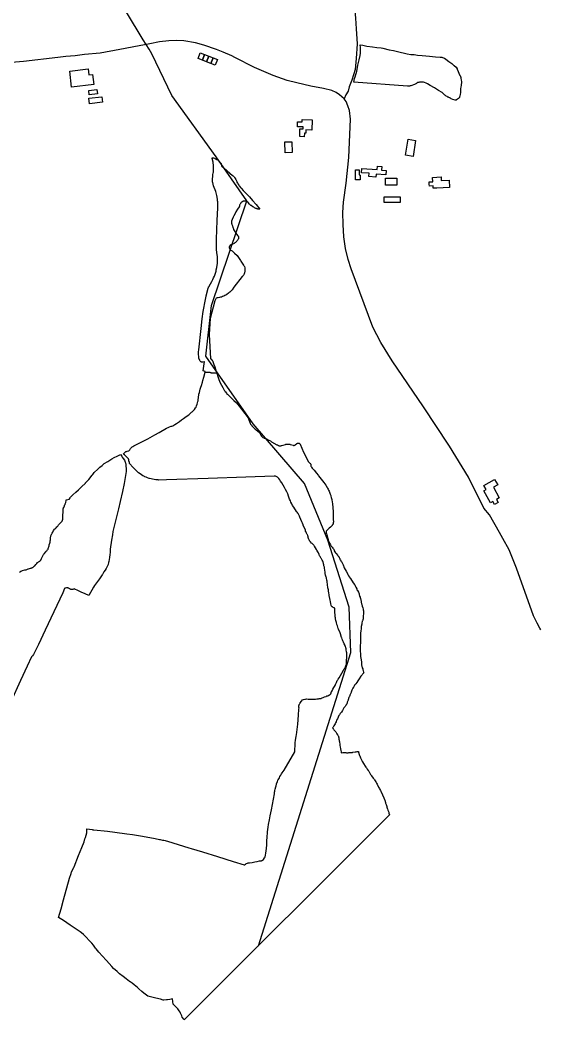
# Model space of a CAD drawing. Header units: metres. Extents: x 553506 to 563855, y 142925 to 150243.
# Drawn here: x 561669 to 562277, y 144430 to 145597 of the extents above; entities that cross this region are included whole.
import ezdxf

# ---------------------------------------------------------------- set-up
doc = ezdxf.new("R2010")
doc.units = ezdxf.units.M
for name, color, linetype in [('C-ANCIENT_WOODLAND', 94, 'Continuous'), ('C-BUILDINGS', 8, 'Continuous'), ('C-ROADS', 33, 'Continuous'), ('C-WATERWAYS', 5, 'Continuous')]:
    doc.layers.add(name, color=color, linetype=linetype)

msp = doc.modelspace()

# ---------------------------------------------------------------- linework, layer by layer
at = {"layer": 'C-ANCIENT_WOODLAND'}
for points in [[(562152.8099, 145517.5999), (562147.8099, 145520.4999), (562144.71, 145522.3999), (562142.8099, 145523.1999), (562141.0099, 145523.8999), (562139.8099, 145524.2999), (562135.71, 145524.2999), (562135.31, 145524.1999), (562134.4099, 145524.0999), (562133.4099, 145523.8999), (562132.11, 145523.1999), (562131.6099, 145522.7999), (562130.8099, 145522.2999), (562130.11, 145521.9999), (562129.4099, 145521.5999), (562125.0099, 145520.0999), (562124.2099, 145519.8999), (562123.71, 145519.7999), (562123.31, 145519.6999), (562122.71, 145519.5999), (562122.31, 145519.5999), (562121.8099, 145519.6999), (562121.4099, 145519.6999), (562121.31, 145519.7999), (562058.51, 145524.2799), (562059.4099, 145528.4999), (562060.11, 145530.5999), (562062.11, 145537.1999), (562062.6099, 145539.0999), (562063.4099, 145544.1999), (562064.8099, 145550.4999), (562065.8099, 145555.3999), (562066.2099, 145558.2999), (562066.4099, 145564.6999), (562066.11, 145567.6999), (562069.2099, 145567.3999), (562073.6099, 145566.4999), (562080.4099, 145565.3999), (562085.4099, 145564.7999), (562090.4099, 145564.3999), (562092.4099, 145563.8999), (562099.71, 145562.1999), (562104.8099, 145561.1999), (562112.6099, 145559.1999), (562117.71, 145558.1999), (562120.8099, 145557.4999), (562125.2099, 145556.7999), (562129.0099, 145556.4999), (562132.8099, 145555.8999), (562138.2099, 145555.2999), (562146.8099, 145554.5999), (562153.8099, 145553.8999), (562159.31, 145553.4999), (562161.11, 145553.3999), (562162.0099, 145553.1999), (562164.4099, 145552.3999), (562166.11, 145551.1999), (562169.4099, 145548.3999), (562172.8099, 145546.0999), (562175.4099, 145543.8999), (562175.6099, 145543.7999), (562177.8099, 145541.6999), (562179.0099, 145539.8999), (562179.2099, 145539.3999), (562182.4099, 145532.1999), (562183.0099, 145531.3999), (562183.11, 145530.8999), (562183.2099, 145530.6999), (562183.4099, 145530.1999), (562183.4099, 145529.2999), (562183.6099, 145528.7999), (562183.6099, 145528.5999), (562183.8099, 145526.8999), (562184.0099, 145524.8999), (562184.0099, 145523.4999), (562183.8099, 145521.4999), (562183.71, 145520.7999), (562183.31, 145518.5999), (562183.11, 145516.9999), (562183.2099, 145512.3999), (562182.8099, 145509.9999), (562182.4099, 145508.3999), (562182.31, 145507.7999), (562182.0099, 145507.1999), (562181.8099, 145506.5999), (562181.4099, 145506.0999), (562181.31, 145505.8999), (562181.11, 145505.5999), (562180.8099, 145505.3999), (562180.6099, 145505.1999), (562180.4099, 145505.0999), (562179.6099, 145504.2999), (562178.2099, 145503.5999), (562177.8099, 145503.4999), (562177.4099, 145503.2999), (562177.0099, 145503.2999), (562176.8099, 145503.1999), (562174.0099, 145504.1999), (562172.0099, 145504.9999), (562171.2099, 145505.4999), (562170.4099, 145506.0999), (562170.11, 145506.1999), (562169.4099, 145506.3999), (562169.11, 145506.6999), (562168.2099, 145506.9999), (562167.4099, 145507.4999), (562166.4099, 145507.8999), (562166.2099, 145508.0999), (562165.4099, 145508.5999), (562164.71, 145509.1999), (562164.4099, 145509.3999), (562161.51, 145512.2999), (562157.4099, 145514.5999), (562152.8099, 145517.5999)], [(561888.84, 145284.5499), (561889.1399, 145285.35), (561889.44, 145285.6499), (561889.7399, 145286.0499), (561889.9399, 145286.3499), (561892.9399, 145291.7499), (561894.1399, 145294.1499), (561894.9399, 145295.8499), (561895.84, 145297.9499), (561896.3399, 145299.0499), (561897.1399, 145301.4499), (561897.84, 145303.9499), (561898.1399, 145305.4499), (561898.7399, 145308.0499), (561899.1399, 145310.6499), (561899.44, 145312.5499), (561899.64, 145316.7499), (561899.64, 145318.7498), (561899.5399, 145320.8499), (561899.1399, 145322.95), (561898.5399, 145328.6499), (561898.44, 145333.4499), (561898.44, 145341.0499), (561898.84, 145351.8499), (561899.1399, 145362.9499), (561899.7399, 145377.8499), (561899.84, 145378.5499), (561899.9399, 145380.1499), (561899.9399, 145381.7499), (561899.7399, 145385.3499), (561899.64, 145385.6499), (561899.44, 145387.8499), (561898.84, 145392.2499), (561898.44, 145393.6499), (561897.64, 145396.7499), (561896.9399, 145398.8499), (561895.7399, 145401.2499), (561895.04, 145403.4499), (561894.34, 145405.3499), (561893.9399, 145407.1499), (561893.84, 145407.6499), (561893.7399, 145410.0499), (561893.84, 145412.5499), (561893.9399, 145413.6499), (561894.1399, 145416.0499), (561894.64, 145418.5499), (561894.84, 145419.1499), (561894.9399, 145419.8499), (561895.04, 145421.6499), (561895.04, 145423.5499), (561894.9399, 145425.7499), (561894.9399, 145426.6499), (561894.34, 145431.0499), (561893.44, 145435.2499), (561893.44, 145435.6499), (561893.5399, 145435.9499), (561893.5399, 145436.2499), (561893.84, 145436.0499), (561893.9347, 145436.0025), (561895.04, 145436.1499), (561896.1399, 145435.7499), (561896.7399, 145435.4499), (561898.9399, 145434.2499), (561899.5399, 145433.8499), (561900.1399, 145433.2499), (561900.9399, 145432.6499), (561901.7399, 145431.8499), (561902.4399, 145431.1499), (561903.1399, 145430.3499), (561903.5399, 145429.7499), (561903.74, 145429.3499), (561903.9399, 145428.8499), (561904.04, 145428.4499), (561904.1399, 145428.1499), (561904.1399, 145427.65), (561904.3399, 145427.2499), (561904.3399, 145426.8499), (561917.1399, 145415.2499), (561917.9399, 145414.8499), (561918.3399, 145414.5499), (561918.64, 145414.1499), (561918.84, 145414.0499), (561919.3399, 145413.2499), (561919.84, 145412.5499), (561920.7399, 145410.7499), (561921.9399, 145408.2499), (561922.1399, 145407.5499), (561922.9399, 145406.3499), (561923.1399, 145405.8499), (561924.3399, 145404.2499), (561924.9399, 145403.5499), (561926.84, 145401.1499), (561927.5399, 145400.2499), (561929.64, 145397.9499), (561934.44, 145393.0499), (561937.04, 145390.3499), (561940.5399, 145386.2499), (561944.5399, 145381.6499), (561948.9399, 145376.0499), (561947.1399, 145376.0499), (561946.64, 145376.2499), (561946.04, 145376.3499), (561945.5399, 145376.5499), (561944.9399, 145376.7499), (561944.44, 145376.9499), (561944.1399, 145377.0499), (561942.5399, 145377.8499), (561941.7399, 145378.3499), (561941.04, 145378.8499), (561940.7399, 145378.9499), (561938.7399, 145380.2499), (561938.3399, 145380.5499), (561937.1399, 145381.5499), (561936.84, 145382.0499), (561935.3399, 145384.0499), (561935.1399, 145384.3499), (561934.5399, 145384.7499), (561934.1399, 145384.9499), (561933.84, 145385.1499), (561933.1399, 145385.3499), (561932.84, 145385.4499), (561932.5399, 145385.4499), (561932.3399, 145385.5499), (561930.5399, 145385.5499), (561929.5399, 145385.3499), (561929.1399, 145385.2499), (561928.84, 145385.0499), (561928.44, 145384.8499), (561927.84, 145384.4499), (561927.44, 145384.1499), (561927.1399, 145383.8499), (561926.7399, 145383.2499), (561926.44, 145382.9499), (561926.3399, 145382.6499), (561926.04, 145382.0499), (561925.7399, 145381.6499), (561925.3399, 145380.6499), (561925.3399, 145380.0499), (561925.1399, 145379.8499), (561925.1399, 145379.6499), (561925.04, 145379.2499), (561924.7399, 145378.9499), (561924.64, 145378.7499), (561922.9399, 145376.2499), (561921.04, 145373.1499), (561920.3399, 145371.7499), (561918.64, 145368.5499), (561917.7399, 145366.6499), (561916.5399, 145364.0499), (561915.7399, 145362.2499), (561915.7399, 145360.3499), (561915.84, 145359.8499), (561916.04, 145359.3499), (561916.1399, 145358.8499), (561916.3399, 145358.3499), (561916.84, 145356.5499), (561917.44, 145354.7499), (561917.64, 145354.2499), (561918.3399, 145352.5499), (561918.9399, 145351.2499), (561919.64, 145349.9499), (561920.5399, 145348.5499), (561920.7399, 145348.2499), (561921.5399, 145346.9498), (561923.3399, 145344.8499), (561923.64, 145344.5499), (561923.7399, 145344.35), (561923.9399, 145344.1499), (561924.04, 145343.9499), (561924.04, 145343.7499), (561924.1399, 145342.6499), (561924.04, 145342.4499), (561924.04, 145342.2499), (561923.9399, 145342.0499), (561923.8399, 145341.6499), (561923.7399, 145341.3499), (561923.5399, 145340.9499), (561923.1399, 145340.3499), (561922.9399, 145339.9499), (561922.44, 145339.4499), (561922.04, 145338.8499), (561921.5399, 145338.2499), (561920.9399, 145337.7499), (561920.44, 145337.2499), (561919.9399, 145336.8499), (561919.44, 145336.5499), (561918.84, 145336.2499), (561918.1399, 145335.8499), (561918.04, 145335.7499), (561917.1399, 145335.3499), (561916.7399, 145335.2499), (561914.9399, 145334.3499), (561914.64, 145334.1499), (561914.4399, 145334.0499), (561914.1399, 145333.8499), (561914.04, 145333.6499), (561913.84, 145333.4499), (561913.7399, 145333.2499), (561913.5399, 145332.9499), (561913.44, 145332.7499), (561913.14, 145332.4499), (561913.14, 145330.8499), (561913.3399, 145330.6499), (561913.5399, 145330.2499), (561913.7399, 145329.7499), (561913.9399, 145329.3499), (561914.04, 145329.2499), (561914.1399, 145329.0499), (561914.3399, 145328.8499), (561914.5399, 145328.7499), (561914.7399, 145328.5499), (561914.9399, 145328.45), (561916.7399, 145327.3499), (561919.44, 145324.8499), (561922.3399, 145321.9499), (561923.1399, 145320.9499), (561924.04, 145319.8499), (561924.7399, 145318.7498), (561926.44, 145316.2499), (561926.84, 145315.4499), (561930.04, 145310.8499), (561930.44, 145310.2499), (561930.7399, 145309.65), (561930.9399, 145309.0499), (561931.3399, 145307.6499), (561931.44, 145306.9499), (561931.5399, 145306.3499), (561931.5399, 145304.2499), (561931.3399, 145302.8499), (561931.1399, 145302.1499), (561931.04, 145301.6499), (561930.7399, 145301.0499), (561930.1399, 145299.6499), (561929.84, 145299.0499), (561929.44, 145298.5499), (561929.04, 145298.1499), (561928.64, 145297.65), (561928.3399, 145297.4499), (561918.5399, 145285.0499), (561916.68, 145282.1199), (561914.88, 145280.1199), (561913.88, 145279.3199), (561912.8799, 145278.4199), (561911.88, 145277.6199), (561910.7799, 145276.8199), (561910.5799, 145276.7199), (561909.28, 145275.9199), (561908.08, 145275.2199), (561906.7799, 145274.6199), (561905.48, 145274.1199), (561904.28, 145273.6199), (561902.88, 145273.3199), (561901.68, 145273.0199), (561900.3799, 145272.7199), (561899.28, 145272.6199), (561897.9364, 145272.4408), (561896.5819, 145269.3253), (561891.0659, 145248.6917), (561889.6359, 145229.8968), (561891.5399, 145201.6499), (561892.04, 145201.05), (561893.44, 145199.6499), (561893.64, 145199.3499), (561893.84, 145198.9499), (561893.9399, 145198.6499), (561894.04, 145198.2499), (561894.1399, 145197.9499), (561894.34, 145197.5499), (561894.44, 145197.2499), (561894.5399, 145197.1499), (561895.44, 145194.8499), (561896.3399, 145192.1499), (561897.1399, 145189.3499), (561897.5399, 145188.3499), (561898.44, 145185.0499), (561898.573, 145184.6432), (561892.144, 145185.2857), (561890.8867, 145185.4114), (561884.9479, 145186.005), (561885.1399, 145186.8499), (561882.84, 145187.3499), (561884.5399, 145198.2499), (561883.9399, 145197.9499), (561882.43, 145197.5799), (561880.9399, 145197.5599), (561880.5399, 145197.8599), (561880.1399, 145198.0599), (561879.7399, 145198.3599), (561879.44, 145198.6599), (561878.7399, 145199.4599), (561877.7399, 145202.2599), (561877.7399, 145202.9599), (561877.64, 145204.6599), (561877.44, 145206.2599), (561877.44, 145208.6599), (561877.5399, 145210.0599), (561877.7399, 145211.4599), (561877.7399, 145211.9599), (561880.3399, 145236.8599), (561881.5399, 145248.1599), (561882.9399, 145256.8599), (561883.3399, 145258.86), (561885.04, 145268.6599), (561886.24, 145274.4599), (561886.44, 145275.06), (561888.7399, 145284.05), (561888.84, 145284.5499)], [(561860.0999, 144430.8999), (561858.2999, 144433.3999), (561857.8, 144434.9999), (561857.0999, 144436.5999), (561856.4, 144438.0999), (561855.8999, 144439.1999), (561855, 144440.5999), (561854.0999, 144442.0999), (561853.4, 144443.0999), (561847.8, 144448.6999), (561847, 144454.5999), (561844.0999, 144454.0999), (561841.2999, 144453.5999), (561839.8999, 144453.4999), (561837, 144453.1999), (561836.0999, 144453.0999), (561832.9999, 144454.1999), (561827.6999, 144455.4999), (561818.2, 144457.8999), (561815.0999, 144460.0999), (561813.4, 144461.3999), (561811.0999, 144463.2999), (561807.6999, 144466.3999), (561806.2, 144467.7999), (561802.1999, 144471.0999), (561799.8, 144472.9999), (561797.6, 144474.4), (561797, 144474.8999), (561794.8999, 144476.4999), (561792.8999, 144478.1999), (561789.2999, 144480.7999), (561785.2, 144484.0999), (561782.2999, 144486.5999), (561778.2999, 144490.1999), (561776.2, 144492.2999), (561773, 144495.8), (561769.8999, 144499.2999), (561769.4999, 144499.6999), (561765.2, 144504.4999), (561761, 144509.1999), (561757.8999, 144513.1999), (561757.2999, 144513.8999), (561754.6999, 144517.5), (561752.8999, 144519.6999), (561751.0999, 144521.7999), (561745.0999, 144527.7999), (561743.0999, 144529.6999), (561741, 144531.5999), (561739.2, 144532.8999), (561737, 144534.4999), (561735.6999, 144535.3999), (561727.6, 144540.6999), (561719.9999, 144546), (561714.1467, 144549.4596), (561716.9799, 144559.8999), (561719.7799, 144570.1999), (561726.7799, 144595.5999), (561728.68, 144600.9999), (561729.3799, 144602.7999), (561730.5799, 144605.4999), (561731.98, 144608.2999), (561732.28, 144608.7999), (561737.55, 144621.8199), (561741.32, 144631.4599), (561743.7799, 144637.7999), (561744.9399, 144641.2599), (561745.6399, 144643.16), (561746.898, 144648.4425), (561747.0868, 144652.9754), (561753.2866, 144652.1501), (561754.19, 144652.0299), (561755.1999, 144651.8999), (561771.2, 144650.1999), (561779.8, 144649.0999), (561793.8, 144647.3999), (561800.2999, 144646.4999), (561809.6999, 144644.9999), (561820.4999, 144642.8999), (561826.6999, 144641.7999), (561831.8999, 144640.7999), (561832.6999, 144640.5999), (561835.2999, 144639.9999), (561836.8, 144639.6999), (561838.4, 144639.4), (561839.6, 144639.1), (561841.2, 144638.5999), (561865.8999, 144631.0999), (561868.8, 144630.1999), (561882.0999, 144626.1999), (561899.4, 144620.7999), (561917.8, 144615.0999), (561930.6999, 144610.9999), (561930.8, 144610.9), (561931.2999, 144610.9), (561931.4, 144610.9999), (561931.6, 144610.9999), (561932, 144611.3999), (561932.1999, 144611.6999), (561932.4999, 144611.8999), (561932.6999, 144612.2), (561933.2999, 144612.5999), (561934.4999, 144612.9999), (561935.2, 144613.2999), (561936.8, 144613.5999), (561940.0999, 144613.9999), (561943, 144614.4999), (561945.8999, 144615.0999), (561948.6999, 144615.5999), (561949.2, 144615.6999), (561949.6, 144615.6999), (561950.0999, 144615.7999), (561950.4999, 144615.7999), (561950.9999, 144615.8999), (561951.4, 144616.0999), (561951.6999, 144616.1999), (561952, 144616.3999), (561952.4, 144616.5999), (561952.6999, 144616.8999), (561953.0999, 144617.0999), (561953.2999, 144617.2999), (561954.4999, 144619.0999), (561954.8, 144619.7999), (561955.0999, 144620.3999), (561955.6, 144622.4999), (561956, 144624.5999), (561956.6, 144630.0999), (561957.0999, 144634.5999), (561957.2, 144636.3999), (561957.2, 144637.2999), (561957.0999, 144639.1), (561957.4, 144643.3999), (561957.8999, 144648.7999), (561958, 144649.6999), (561958.6999, 144655.1999), (561959.2, 144658.1999), (561960.2999, 144663.6999), (561961.1659, 144668.4416), (561962.4, 144675.1999), (561966, 144693.9999), (561966.2, 144696.0999), (561966.2999, 144696.5999), (561966.4999, 144697.9999), (561966.6999, 144699.2999), (561967.4999, 144702.0999), (561967.8, 144703.1999), (561968.4, 144705.2999), (561968.5, 144705.6999), (561969.4999, 144708.4999), (561970.0999, 144709.7999), (561970.2829, 144710.1428), (561971.6999, 144712.7999), (561972.2999, 144713.9998), (561973.2999, 144715.6999), (561974.2, 144717.3999), (561974.8999, 144718.3999), (561976.0999, 144719.9999), (561977.2999, 144721.4999), (561989.6999, 144742.9999), (561990.0999, 144752.8999), (561990.2, 144753.8999), (561990.4, 144756.1999), (561991.4, 144761.2999), (561991.6, 144762.9), (561992.6, 144768.9999), (561993.2999, 144775.3999), (561994, 144785.7999), (561994.5723, 144792.749), (561994.6999, 144794.2999), (561994.6, 144794.5999), (561994.4999, 144795.0999), (561994.4999, 144796.3), (561994.6, 144796.8999), (561994.6999, 144797.3999), (561994.8999, 144797.9999), (561995.0999, 144798.6999), (561995.4, 144799.2999), (561995.8, 144799.8999), (561996, 144800.2999), (561997.4, 144802.0999), (561998.8, 144803.4999), (562000, 144804.1999), (562001.2999, 144804.2999), (562001.9, 144804.3999), (562002.03, 144804.4185), (562003.2999, 144804.5999), (562005.2, 144804.4999), (562007.8999, 144804.3999), (562008.8, 144804.3999), (562010.4999, 144804.2999), (562010.8, 144804.2999), (562012.6, 144804.3999), (562014, 144804.4999), (562015.2999, 144804.5999), (562015.6, 144804.6999), (562016.4999, 144804.6999), (562016.6999, 144804.5999), (562017.0999, 144804.5999), (562017.4999, 144804.6999), (562018.1, 144804.9999), (562018.8999, 144805.1999), (562019.2, 144805.1999), (562019.6, 144805.2999), (562020.4, 144805.2999), (562020.8, 144805.4999), (562021.6, 144805.7999), (562022.8, 144806.2999), (562024.4999, 144807), (562025.8, 144807.5999), (562026.2, 144807.6999), (562026.6999, 144808), (562027.0999, 144808.0999), (562028.2999, 144808.2999), (562029.4, 144808.9999), (562030.2999, 144809.2998), (562030.4999, 144809.4999), (562030.8, 144809.6999), (562031.4999, 144810.3999), (562031.6999, 144810.6999), (562031.8, 144811.0999), (562032, 144811.3999), (562032.0999, 144811.7999), (562032.2, 144812.0999), (562032.2999, 144812.5), (562032.4999, 144812.8999), (562033.2, 144814.0999), (562033.6, 144814.9999), (562034, 144815.9999), (562035.2, 144817.9999), (562035.8999, 144819.1999), (562037.0999, 144821.2999), (562037.2, 144821.4999), (562038.2999, 144823.7999), (562038.4, 144823.9999), (562038.8999, 144824.8999), (562039.2999, 144825.9999), (562039.8, 144826.8999), (562040.4, 144827.7999), (562041.6, 144829.4), (562043, 144832.0999), (562044.4999, 144834.9), (562046.4, 144838.3999), (562046.8999, 144838.9999), (562047.4, 144839.7999), (562047.8999, 144840.3999), (562048.6999, 144841.9999), (562049.4999, 144844.3999), (562049.8999, 144845.3999), (562050.1999, 144846.9), (562050.1999, 144849.0788), (562050.1999, 144850.1999), (562050.283, 144852.1094), (562050.2999, 144852.4999), (562050.2999, 144853.0999), (562050.4, 144854.9999), (562050.2999, 144857.6), (562050.2999, 144858.3999), (562050.1999, 144859.5999), (562049.8, 144861.9999), (562049.4999, 144863.5999), (562049.4, 144863.7999), (562049.2999, 144864.3999), (562049.2, 144864.5999), (562049, 144865.2999), (562048.4, 144866.5999), (562048.2999, 144867), (562047.4999, 144868.7999), (562046.4999, 144871.0999), (562045.91, 144872.5159), (562045.4999, 144873.4999), (562045.0999, 144874.3999), (562044.4999, 144875.7999), (562044.2999, 144876.3999), (562043.4999, 144879.1999), (562043.4199, 144879.4199), (562042.6, 144881.6999), (562040.8, 144886.0999), (562040.4999, 144886.8999), (562040, 144888.2999), (562039.5, 144889.9999), (562038.8999, 144891.6999), (562038.2999, 144893.7999), (562038.1999, 144893.9999), (562037.8, 144895.0999), (562037.4999, 144896.1999), (562037.4, 144896.6999), (562037.2, 144897.2999), (562037.0999, 144897.8), (562037.0999, 144899.1999), (562036.9, 144900.2999), (562036.6999, 144902.3), (562036.6605, 144903.3655), (562036.6, 144904.9999), (562036.4999, 144907.7999), (562036.4, 144910.4999), (562036.0999, 144910.5999), (562035.6999, 144910.7999), (562035.2, 144910.9999), (562035.0999, 144911.0999), (562034.4999, 144911.4999), (562033.6652, 144911.9769), (562033.0999, 144912.2999), (562032.8, 144912.5999), (562032.7, 144912.8999), (562032.6, 144913.0999), (562032.2999, 144913.7999), (562032.2, 144913.9999), (562031.6, 144915.6), (562031.2, 144918.3999), (562030.9071, 144919.9064), (562030.4999, 144921.9999), (562029.8999, 144925.2999), (562029.6999, 144926.4999), (562029.4, 144928.1999), (562029.0999, 144930.7999), (562029.0999, 144931.2999), (562029, 144931.9999), (562028.4, 144934.4), (562028.2999, 144934.9999), (562028, 144937.3999), (562027.8, 144938.7999), (562027.4, 144940.6999), (562027.2999, 144941.8999), (562027.0999, 144943.3999), (562026.6999, 144945.3999), (562026.6, 144945.7999), (562026.2999, 144946.8999), (562025.8999, 144947.8999), (562025.6999, 144948.8999), (562025.6, 144949.5999), (562025.2999, 144950.3999), (562025.0999, 144951.2999), (562025, 144952.7999), (562024.8999, 144954.3999), (562024.8, 144955.1999), (562024.4999, 144956.8), (562024.2, 144958.2999), (562023.8, 144959.2999), (562023.6999, 144959.7999), (562023.4999, 144961.0999), (562023.4, 144961.3999), (562023.2999, 144962.0999), (562023.2, 144962.8999), (562023, 144963.6999), (562022.6999, 144964.6999), (562022.2999, 144965.5999), (562021.8, 144966.4999), (562021.6999, 144966.5999), (562020.8, 144968.0999), (562020.6, 144968.5999), (562019.6999, 144970.1999), (562019.2999, 144970.8999), (562018.6999, 144971.7999), (562018.1, 144973.1999), (562017.2999, 144974.9999), (562016.6, 144976.3999), (562015.4999, 144978.3999), (562015.162, 144978.9168), (562013.8, 144980.9999), (562012.6, 144982.9999), (562012.4, 144983.2999), (562011.8999, 144983.8999), (562011.8, 144984.0999), (562011.4, 144984.5999), (562010.8999, 144985.0999), (562009.92, 144985.8999), (562009.32, 144986.3999), (562007.92, 144987.7999), (562007.6199, 144988.1999), (562007.0199, 144989.0999), (562006.8199, 144989.5999), (562006.4199, 144990.1998), (562006.12, 144990.7999), (562005.4199, 144993.1999), (562005.4199, 144993.4), (562005.3378, 144993.6873), (562005.0199, 144994.7999), (562004.8199, 144995.2999), (562004.52, 144996), (562004.12, 144996.6999), (562003.8199, 144997.2999), (562003.72, 144997.3999), (562003.32, 144997.9999), (562002.446, 144999.8596), (562002.3799, 144999.9999), (562002.01, 145000.7799), (562002.01, 145001.98), (562000.41, 145005.5799), (562000.3568, 145005.704), (562000.11, 145006.2799), (562000, 145006.4299), (561999.64, 145007.1499), (561999.3399, 145007.9499), (561998.64, 145009.65), (561998.04, 145011.25), (561996.9399, 145013.9499), (561995.64, 145016.9499), (561995.1399, 145018.05), (561993.5399, 145020.9499), (561993.3399, 145021.3499), (561992.44, 145022.7499), (561991.84, 145023.5499), (561988.5399, 145028.45), (561987.1399, 145030.55), (561986.3399, 145032.25), (561985.1399, 145034.3499), (561984.5399, 145035.85), (561983.64, 145037.9499), (561982.3399, 145041.25), (561981.44, 145043.9499), (561980.3399, 145046.25), (561979.04, 145048.85), (561977.64, 145051.35), (561974.64, 145056.7499), (561973.1399, 145058.9499), (561972.14, 145060.3499), (561970.9399, 145061.9499), (561969.84, 145063.1499), (561969.3399, 145063.45), (561968.84, 145063.85), (561968.1399, 145064.1499), (561968.1197, 145064.1635), (561967.84, 145064.3499), (561967.3399, 145064.55), (561967.1399, 145064.55), (561966.84, 145064.65), (561965.7399, 145064.65), (561932.64, 145063.25), (561888.7399, 145061.85), (561839.84, 145060.3499), (561830.5399, 145059.9499), (561830.14, 145060.25), (561828.83, 145060.31), (561828.04, 145060.3499), (561827.5399, 145060.45), (561825.7399, 145060.65), (561823.84, 145060.9499), (561822.0399, 145061.3498), (561820.24, 145061.85), (561819.64, 145062.05), (561817.9399, 145062.65), (561816.1399, 145063.3499), (561814.9167, 145063.9616), (561814.5399, 145064.1499), (561812.84, 145064.95), (561812.5399, 145065.1499), (561810.84, 145066.1499), (561809.1399, 145067.25), (561807.5399, 145068.5499), (561806.04, 145069.7499), (561804.54, 145071.1499), (561803.84, 145071.85), (561802.5399, 145073.25), (561801.24, 145074.85), (561797.05, 145079.3099), (561796.85, 145080.41), (561796.25, 145082.61), (561796.15, 145083.01), (561796.05, 145083.3099), (561795.95, 145083.71), (561795.65, 145084.7099), (561795.25, 145085.31), (561794.55, 145086.01), (561791.05, 145089.3099), (561790.95, 145089.41), (561789.85, 145090.21), (561789.6, 145090.4599), (561792.7399, 145093.25), (561793.3399, 145093.45), (561794.04, 145093.65), (561795.5399, 145094.15), (561795.9399, 145094.3499), (561796.1399, 145094.3499), (561796.3399, 145094.45), (561796.44, 145094.5499), (561796.64, 145094.65), (561796.7399, 145094.75), (561796.9399, 145094.85), (561797.1399, 145095.25), (561797.24, 145095.35), (561798.1399, 145096.9499), (561798.3399, 145097.1499), (561798.5399, 145097.45), (561799.24, 145098.1499), (561800.1399, 145098.7499), (561800.9399, 145099.25), (561801.94, 145099.85), (561814.24, 145106.15), (561818.3399, 145108.35), (561826.5399, 145112.65), (561831.64, 145115.55), (561840.1399, 145120.7499), (561841.84, 145121.5499), (561843.3399, 145122.1499), (561845.64, 145122.85), (561846.44, 145123.05), (561847.3399, 145123.45), (561849.9399, 145124.8499), (561851.84, 145125.9499), (561855.1399, 145128.3499), (561857.64, 145130.1499), (561859.84, 145131.75), (561861.44, 145132.9499), (561863.1399, 145134.2499), (561865.9399, 145136.3499), (561869.1399, 145139.25), (561870.04, 145139.85), (561870.7399, 145140.45), (561871.5399, 145141.15), (561872.1399, 145141.85), (561872.84, 145142.5499), (561874.04, 145144.1499), (561874.3399, 145144.7499), (561874.64, 145145.25), (561875.1399, 145146.85), (561875.84, 145148.45), (561876.3399, 145150.1499), (561876.7399, 145151.85), (561876.84, 145152.3499), (561877.1399, 145154.05), (561877.44, 145155.85), (561877.9399, 145160.3499), (561878.3399, 145162.3499), (561879.1399, 145165.9499), (561880.1399, 145168.25), (561880.9399, 145170.5499), (561882.1399, 145174.4499), (561882.5399, 145176.05), (561883.64, 145180.25), (561884.9479, 145186.005), (561890.8868, 145185.4114), (561892.144, 145185.2857), (561898.573, 145184.6432), (561900.1399, 145179.85), (561900.9399, 145177.45), (561901.7399, 145175.45), (561902.7399, 145173.65), (561905.7399, 145168.1499), (561907.3399, 145164.9499), (561907.9399, 145164.05), (561908.64, 145163.15), (561908.7399, 145163.05), (561909.84, 145161.45), (561910.1399, 145161.05), (561911.04, 145160.25), (561915.1399, 145156.25), (561918.64, 145153.0499), (561921.64, 145150.1499), (561923.44, 145148.05), (561924.9399, 145146.2499), (561927.5399, 145142.7499), (561935.1399, 145132.65), (561936.1399, 145130.25), (561937.64, 145126.45), (561937.7399, 145126.15), (561938.1399, 145125.3499), (561938.84, 145124.5499), (561939.44, 145123.7499), (561939.64, 145123.45), (561940.5399, 145122.45), (561941.44, 145121.3499), (561942.44, 145120.45), (561943.5399, 145119.45), (561944.64, 145118.5499), (561946.7399, 145116.9499), (561947.1399, 145116.5499), (561948.14, 145115.7499), (561948.64, 145115.15), (561948.9399, 145114.65), (561949.1399, 145114.25), (561949.7399, 145113.1499), (561950.04, 145112.5499), (561950.3399, 145112.05), (561950.64, 145111.65), (561951.04, 145111.25), (561951.44, 145110.7499), (561951.7399, 145110.45), (561952.1399, 145110.1499), (561952.5399, 145109.7499), (561953.5399, 145109.1499), (561953.84, 145109.05), (561956.7399, 145108.05), (561958.7399, 145107.0499), (561959.44, 145106.65), (561961.3399, 145105.65), (561962.5399, 145104.85), (561968.9399, 145101.25), (561969.3399, 145101.05), (561969.7399, 145100.7499), (561970.1399, 145100.5499), (561970.5399, 145100.45), (561970.8399, 145100.3499), (561971.3399, 145100.1499), (561971.7399, 145100.05), (561973.44, 145100.05), (561973.84, 145100.1499), (561974.1399, 145100.25), (561976.1399, 145100.7499), (561978.84, 145101.65), (561979.44, 145101.7499), (561980.84, 145101.9499), (561982.84, 145101.9499), (561983.44, 145101.85), (561983.9399, 145101.7499), (561984.44, 145101.5498), (561984.7399, 145101.45), (561987.64, 145100.7499), (561988.04, 145100.5499), (561988.34, 145100.5499), (561988.64, 145100.45), (561989.04, 145100.45), (561989.6399, 145100.65), (561989.84, 145100.65), (561990.1399, 145101.05), (561992.1399, 145102.5499), (561992.3399, 145102.65), (561992.6098, 145102.9199), (561992.64, 145102.9499), (561992.84, 145103.05), (561993.1399, 145103.1499), (561993.3399, 145103.1499), (561993.5399, 145103.25), (561993.9399, 145103.25), (561994.1399, 145103.1499), (561994.44, 145103.05), (561994.64, 145103.05), (561994.84, 145102.9499), (561995.1399, 145102.5499), (561995.44, 145102.45), (561995.64, 145102.25), (561995.7399, 145101.9499), (561995.9399, 145101.7499), (562000, 145092.5399), (562001.6459, 145089.088), (562005.24, 145081.5499), (562007.44, 145079.85), (562007.5399, 145079.65), (562007.7399, 145079.5499), (562007.7399, 145079.3499), (562008.04, 145079.05), (562008.1399, 145078.7499), (562008.24, 145078.5499), (562008.24, 145077.9499), (562008.5399, 145076.1499), (562008.7399, 145075.7499), (562009.1399, 145075.2499), (562009.9399, 145073.9499), (562012.24, 145071.45), (562015.1399, 145067.9499), (562016.925, 145065.6991), (562017.44, 145065.05), (562023.44, 145057.05), (562025.7399, 145054.05), (562027.3399, 145051.45), (562027.84, 145050.7499), (562028.54, 145049.5499), (562029.1399, 145048.45), (562029.7399, 145047.25), (562030.5399, 145044.9499), (562030.6349, 145044.7128), (562031.14, 145043.45), (562031.592, 145042.1583), (562031.84, 145041.45), (562032.1399, 145039.85), (562032.7399, 145037.5499), (562032.84, 145037.05), (562033.1399, 145034.7499), (562033.5399, 145032.45), (562034.5399, 145023.3499), (562034.5399, 145021.85), (562034.5399, 145020.25), (562034.5399, 145018.25), (562034.6372, 145014.7734), (562034.6699, 145014.4792), (562034.6455, 145014.4724), (562034.67, 145013.5999), (562034.77, 145011.6999), (562034.77, 145011.0999), (562034.67, 145010.4999), (562034.47, 145009.8999), (562034.47, 145009.3999), (562034.37, 145008.9998), (562034.27, 145008.6999), (562034.07, 145008.3), (562033.97, 145007.9999), (562033.87, 145007.7999), (562033.47, 145007.4999), (562033.37, 145007.1999), (562033.07, 145006.8999), (562032.87, 145006.5999), (562031.4, 145005.1999), (562029.8999, 145003.8999), (562028.4, 145002.3999), (562027.5399, 145001.61), (562027.2, 145001.2999), (562026.4, 145000.2999), (562026.2999, 144999.9999), (562026.2999, 144998.7999), (562026.4, 144998.1999), (562026.6, 144997.5999), (562027, 144996.2999), (562027.5, 144994.9999), (562027.6999, 144993.4999), (562027.8, 144993.2999), (562027.9547, 144992.6813), (562028.0999, 144992.1), (562028.4999, 144990.9999), (562028.7999, 144990.0999), (562029.2999, 144988.1999), (562029.4999, 144987.7999), (562029.8, 144987.3999), (562030, 144986.9999), (562030.2999, 144986.6), (562031.4999, 144984.3999), (562032.2999, 144983.0999), (562033.2999, 144981.7999), (562033.4, 144981.5999), (562034.2, 144980.4999), (562034.4, 144980.1999), (562034.6999, 144979.8999), (562035.2999, 144978.9999), (562035.4999, 144978.5999), (562035.6, 144978.2999), (562035.6999, 144977.8999), (562035.6999, 144977.4999), (562035.8, 144977.2999), (562037.2, 144975.1999), (562037.6999, 144974.6), (562038, 144974.3), (562039.8, 144971.9999), (562040.4999, 144971.0999), (562040.7355, 144970.8644), (562040.8, 144970.7999), (562041.0999, 144970.5999), (562041.2999, 144970.3999), (562041.4999, 144969.9999), (562041.6, 144969.6999), (562041.8999, 144969.0999), (562042.0727, 144968.5816), (562042.4, 144967.5999), (562042.8, 144966.9999), (562042.8999, 144966.8999), (562043.4, 144965.9999), (562043.8999, 144965.2), (562044.0999, 144964.9), (562045.2, 144962.7999), (562045.6, 144961.8999), (562046, 144961.3), (562046.6, 144959.8999), (562046.8, 144959.1999), (562046.8999, 144958.8999), (562047.4999, 144957.5999), (562048.6, 144955.6999), (562049.6999, 144953.5999), (562050, 144953.1999), (562051.6, 144949.8999), (562052.0999, 144949.0999), (562052.2999, 144948.7999), (562052.6, 144948.1999), (562052.8999, 144947.6999), (562054.6, 144945.2999), (562058, 144940.2999), (562059.4665, 144938.0086), (562059.5999, 144937.7999), (562060.0999, 144936.7999), (562060.9, 144935.0999), (562061.8999, 144933.2999), (562062, 144932.7999), (562062.0999, 144932.4999), (562062.2, 144932.0999), (562062.4, 144931.6999), (562062.6, 144931.5), (562062.6999, 144931.2999), (562063, 144930.9999), (562063.8999, 144929.0999), (562064.6999, 144927.1999), (562065, 144926.2999), (562065.0999, 144925.4999), (562065.2999, 144924.7), (562065.8, 144923.3999), (562065.8999, 144923.0999), (562066.2999, 144921.6999), (562066.8999, 144919.8999), (562067, 144919.2999), (562067.2, 144917.2999), (562067.2, 144917.0999), (562067.4, 144916.2999), (562067.7, 144915.4999), (562067.8999, 144914.8999), (562068.4, 144912.8999), (562069.0999, 144910.7999), (562069.4999, 144909.2999), (562069.6, 144908.8), (562069.8999, 144907.5999), (562069.8999, 144904.4999), (562069.8, 144904.2999), (562069.6, 144901.1999), (562069.6, 144900.9999), (562069.4, 144897.8999), (562069.0999, 144897.1999), (562068.8999, 144896.4998), (562068.6, 144895.6999), (562068.4999, 144895.2999), (562068.0999, 144892.9), (562067.8999, 144891.9999), (562067.2, 144889.2999), (562067.2, 144888.7999), (562067.0999, 144887.8999), (562067.0999, 144886.8999), (562067, 144885.8999), (562066.8, 144884.6999), (562066.8, 144884.3999), (562066.8, 144884.1999), (562066.4999, 144881.4999), (562066.4, 144879.6999), (562066.4, 144872.3999), (562066.2, 144870.0999), (562066.2, 144869.6999), (562066.0999, 144867.3999), (562066.0999, 144866.3999), (562066, 144862.1), (562066.0999, 144860.2), (562066.2, 144857.6), (562066.2999, 144856.8999), (562066.4999, 144854.1999), (562066.8, 144852.1999), (562067.4, 144848.0999), (562067.4999, 144846.0999), (562067.6, 144844.1999), (562067.8, 144843.3), (562068, 144842.4999), (562068.2, 144841.7999), (562068.4999, 144840.7999), (562068.8999, 144839.8999), (562069.2, 144838.8), (562069.4, 144837.6999), (562069.4999, 144837.3999), (562070, 144835.7999), (562070.2, 144835.0999), (562066.8999, 144831.1999), (562064.8999, 144828.2999), (562063.0999, 144825.6999), (562062.0999, 144823.9999), (562060.9, 144822.3999), (562059.4, 144820.5999), (562058.8999, 144819.6999), (562058.4, 144818.8999), (562058.2, 144818.4999), (562057.4, 144817.0999), (562056.8, 144815.6999), (562056.4, 144814.9999), (562055.4, 144812.3999), (562055.2999, 144812.0999), (562054.2, 144809.6999), (562054, 144809.0999), (562053.8476, 144808.7445), (562053.4, 144807.6999), (562053.0999, 144807.1999), (562052.6, 144806.0999), (562052.4999, 144805.7), (562052.2999, 144804.6999), (562052, 144803.7998), (562051.8999, 144803.2999), (562051.5, 144802.3999), (562051.2, 144801.5999), (562051, 144800.7999), (562050.8999, 144800.2), (562050.2999, 144798.7999), (562049.8999, 144797.9999), (562049.4999, 144797.3999), (562049.4, 144797.3), (562048.4999, 144795.8999), (562048.0999, 144795.3999), (562047.6999, 144794.9999), (562047.0999, 144794.2999), (562046.4999, 144793.3999), (562046.2, 144792.7999), (562045.2, 144791.1999), (562044.0999, 144789.3999), (562042.8, 144787.4999), (562041.6999, 144785.9999), (562041.2, 144785.1999), (562040.2, 144783.1999), (562039.4, 144781.4999), (562038.4999, 144779.8), (562037.8, 144778.2999), (562037.8, 144778.0999), (562037.2, 144776.7999), (562036.6999, 144775.5999), (562036, 144774.3999), (562035.4, 144773.2999), (562034.4, 144771.6999), (562033.8, 144770.8999), (562034.2999, 144770.2999), (562034.6, 144769.7999), (562035, 144769.1999), (562035.2999, 144768.7999), (562035.6999, 144768.3999), (562036.8, 144766.9999), (562037.4, 144766.0999), (562038.2999, 144764.5999), (562038.8, 144763.8999), (562039.5, 144762.9), (562039.8, 144762.4999), (562040.4999, 144761.6999), (562040.4999, 144761.4999), (562040.6, 144761.2999), (562040.6, 144761.0999), (562040.8, 144760.5999), (562041, 144759.3999), (562041.0999, 144759.0999), (562041.0999, 144757.7999), (562041.2999, 144756.6999), (562041.4999, 144755.6999), (562041.8, 144754.5), (562041.8999, 144754.1998), (562042.1, 144751.9999), (562042.4, 144750.2998), (562042.6, 144748.5999), (562043, 144746.2999), (562043.4, 144744.5999), (562043.6999, 144743.0999), (562043.6999, 144742.2999), (562043.8, 144741.8999), (562045.8, 144742.0999), (562046.3, 144742.0999), (562047.2999, 144741.9999), (562049.4, 144741.9999), (562050.0999, 144741.8999), (562052.0999, 144741.8999), (562052.6999, 144742.0999), (562053.0999, 144742.2), (562053.6, 144742.0999), (562054.0999, 144742.0999), (562054.6, 144742.2), (562056, 144742.2), (562056.6, 144742.2999), (562057.2, 144742.2999), (562057.6, 144742.3999), (562060, 144742.7999), (562061.4, 144743.0999), (562062.4, 144743.3999), (562062.6, 144743.3999), (562064.01, 144743.4699), (562064.2, 144742.3999), (562064.4999, 144741.2), (562064.4999, 144740.9999), (562064.8999, 144739.7999), (562065.2999, 144738.6999), (562065.4, 144738.3999), (562066.4, 144735.8999), (562067.1399, 144734.2699), (562067.4999, 144733.4999), (562068.28, 144731.9399), (562068.4999, 144731.4999), (562068.6999, 144731.1999), (562069.8, 144729.2999), (562071.6999, 144726.1999), (562071.8, 144726.0999), (562072.6, 144725.1999), (562073.2, 144724.3999), (562074.2, 144722.7999), (562075.2999, 144721.1999), (562075.8999, 144720.1999), (562077.1, 144718.0999), (562077.2, 144717.8999), (562078.0999, 144716.5999), (562079.0999, 144715.2999), (562079.2, 144715.0999), (562081.2999, 144712.3999), (562082.2, 144710.8999), (562082.6, 144710.2999), (562084.1326, 144708.0413), (562084.4999, 144707.4999), (562085.0999, 144706.2999), (562085.6999, 144705.1999), (562087.2999, 144701.7999), (562088.2, 144700.4999), (562088.4999, 144699.8999), (562089.6, 144697.8999), (562090.0999, 144696.9999), (562092.0999, 144692.7999), (562093.6, 144689.2999), (562094.4, 144687.1999), (562094.6, 144686.5999), (562095.4, 144683.6999), (562095.6999, 144682.8999), (562096.2, 144681.5999), (562096.6999, 144680.4999), (562097, 144679.1999), (562097.1999, 144677.8999), (562097.2999, 144677.4999), (562097.4999, 144676.9999), (562097.6999, 144676.5999), (562098.4, 144674.8999), (562099.2999, 144672.6999), (562099.6, 144671.6999), (562099.6, 144671.3999), (562100.1818, 144669.5216), (561860.703, 144430.0429), (561860.0999, 144430.8999)]]:
    msp.add_lwpolyline(points, close=True, dxfattribs=at)
msp.add_lwpolyline([(561668.6999, 144952.4999), (561669.6999, 144953.2999), (561670.2, 144953.5999), (561670.4, 144953.6999), (561671.4, 144954.2999), (561672, 144954.5999), (561674.6999, 144955.1999), (561675.2999, 144955.2999), (561676.2, 144955.4998), (561677.0999, 144955.8), (561677.8999, 144956.0999), (561678.8, 144956.4999), (561679.2, 144956.5999), (561680.2999, 144956.8), (561681.4, 144957.0999), (561681.4999, 144957.1999), (561682.0999, 144957.2999), (561682.6, 144957.4999), (561683.2, 144957.6999), (561683.6999, 144957.9999), (561684.2999, 144958.2999), (561684.6, 144958.4999), (561685.8, 144959.4999), (561686.4, 144960.0999), (561687.4999, 144961.4999), (561688.1, 144962.0999), (561688.6999, 144962.7999), (561689.6, 144963.6999), (561690.2, 144964.1999), (561690.8, 144964.5999), (561691.4, 144964.9), (561691.8999, 144965.2999), (561692.2, 144965.5999), (561692.8, 144965.9999), (561693, 144966.2999), (561693.2999, 144966.5999), (561694.2, 144968.3999), (561695.2999, 144970.7), (561695.6999, 144971.5999), (561696.1999, 144972.3999), (561696.6999, 144973.2999), (561697.2, 144974.0999), (561699.4, 144976.4999), (561699.8, 144976.9999), (561700.4, 144977.5999), (561700.8999, 144978.2), (561701.2999, 144978.8999), (561701.4999, 144979.0999), (561701.8, 144979.5999), (561702.0999, 144980.1999), (561703, 144983.3999), (561703.2999, 144984.5999), (561703.8999, 144986.6), (561704.2, 144987.6999), (561704.4, 144988.9999), (561704.6, 144990.1998), (561704.6, 144990.5), (561704.6999, 144991.2999), (561704.6999, 144992.7999), (561704.8, 144993.5999), (561704.8999, 144994.0999), (561705.4999, 144996.1999), (561705.6999, 144996.5999), (561706.2, 144997.3999), (561706.6, 144998.1999), (561707.4999, 144999.3999), (561707.6999, 144999.9999), (561708.0999, 145001.2999), (561709.8, 145003.0999), (561710, 145003.1999), (561711.2, 145004.4999), (561712, 145005.4), (561712.6999, 145005.9999), (561713.0999, 145006.4), (561713.7, 145007.0999), (561714.2, 145007.6999), (561714.8999, 145008.4999), (561718.12, 145012.0199), (561718.2199, 145012.1199), (561718.4199, 145012.5199), (561718.52, 145012.8199), (561718.72, 145013.1199), (561718.8199, 145013.5199), (561718.92, 145014.0199), (561718.92, 145014.8199), (561719.0199, 145015.32), (561719.0199, 145016.4199), (561718.92, 145017.3199), (561719.32, 145024.4198), (561719.32, 145025.6199), (561719.4199, 145026.1199), (561719.52, 145026.3199), (561719.6199, 145026.9199), (561719.8199, 145027.4199), (561720.0199, 145028.0199), (561720.12, 145028.2199), (561720.92, 145030.0199), (561721.2199, 145030.7199), (561721.6199, 145031.4199), (561721.72, 145031.6199), (561721.92, 145032.4199), (561722.2199, 145033.1199), (561722.4199, 145033.8198), (561722.4199, 145034.2199), (561722.8199, 145035.7199), (561723.0199, 145037.0199), (561726.8, 145037.8999), (561726.8999, 145038.1999), (561727.8, 145039.3999), (561728.0999, 145039.8999), (561729.8999, 145041.8999), (561730.8999, 145042.7999), (561734.2999, 145045.7999), (561737.2, 145048.5), (561740.8999, 145052.1999), (561745.4999, 145056.5999), (561745.6999, 145056.8999), (561747.1, 145058.1999), (561748.4, 145059.5999), (561749.4, 145060.8999), (561753.4, 145065.8999), (561753.9, 145066.5999), (561754.6999, 145067.6999), (561755.4999, 145068.6999), (561759.8999, 145072.8999), (561762.2999, 145075.0999), (561764.8, 145077.1999), (561767.4999, 145079.1999), (561771.4999, 145081.8999), (561773.8999, 145083.3999), (561776.4, 145084.9999), (561779, 145086.3999), (561782.2999, 145087.9999), (561784.65, 145089.1099), (561786.25, 145089.8099), (561787.75, 145088.01), (561788.45, 145086.9099), (561789.65, 145085.21), (561790.85, 145083.41), (561791.55, 145081.9099), (561791.85, 145081.01), (561792.05, 145080.01), (561792.45, 145078.11), (561792.55, 145077.21), (561792.65, 145076.21), (561792.75, 145075.9099), (561792.9501, 145074.1099), (561792.9501, 145072.3099), (561792.85, 145071.41), (561792.84, 145070.1799), (561790.6999, 145056), (561788.8, 145046.6999), (561786.0999, 145035.0999), (561783.8999, 145026.4999), (561777.4999, 144999.9999), (561777.0999, 144996.0999), (561775.8, 144989.7999), (561774.48, 144979.49), (561774.2, 144975.3799), (561773.9999, 144973.3799), (561773.6, 144969.8799), (561773.4999, 144969.6799), (561773.2, 144967.3799), (561772.7, 144965.0799), (561772.4999, 144963.9799), (561771.8, 144961.5799), (561770.65, 144959.1999), (561769.52, 144957.0299), (561768.2999, 144955.0399), (561767, 144952.9999), (561766.0999, 144951.3999), (561765.2274, 144949.873), (561764.8999, 144949.3), (561763.6, 144947.2999), (561761.8, 144944.8999), (561756, 144937), (561755.04, 144934.9599), (561749.23, 144925.5399), (561745.0999, 144927.3999), (561740.6, 144929.1999), (561737.2, 144930.7999), (561732.5, 144932.9999), (561732.0999, 144932.7999), (561731.6, 144932.6999), (561731.4999, 144932.5999), (561730.8999, 144932.4999), (561730.2999, 144932.4999), (561730, 144932.3999), (561729.2, 144932.3999), (561728.8, 144932.4999), (561728.4999, 144932.4999), (561728.0999, 144932.5999), (561727.6999, 144932.7999), (561727.0999, 144932.9999), (561726.6, 144933.3999), (561726.0999, 144933.6999), (561725.8999, 144933.7999), (561725.6, 144933.9999), (561725.2, 144934.1), (561724.8999, 144934.1999), (561724.4999, 144934.2999), (561724.2, 144934.4), (561723.6, 144934.4), (561723.4, 144934.4999), (561723.1, 144934.4), (561722.8, 144934.4), (561721.8999, 144934.1), (561721.6999, 144933.9999), (561721.4999, 144933.7999), (561721.2, 144933.5999), (561718.8999, 144928.4999), (561708.6, 144906.3999), (561698.2999, 144884.8), (561690.6, 144868.2998), (561684.8, 144856.3999), (561683.6, 144854.9999), (561682.4999, 144853.7999), (561677.2999, 144842.8999), (561669.8, 144826.0999), (561647.0999, 144776.2999)], dxfattribs=at)
at = {"layer": 'C-BUILDINGS'}
for points in [[(561881.8989, 145549.9661), (561876.9133, 145551.9127), (561879.49, 145558.4939), (561884.4829, 145556.5364), (561881.8989, 145549.9661)], [(561886.8846, 145548.0195), (561881.8989, 145549.9661), (561884.4829, 145556.5364), (561889.4685, 145554.5898), (561886.8846, 145548.0195)], [(561891.8702, 145546.073), (561886.8846, 145548.0195), (561889.4685, 145554.5898), (561894.4541, 145552.6432), (561891.8702, 145546.073)], [(561896.8558, 145544.1264), (561891.8702, 145546.073), (561894.4541, 145552.6432), (561899.4397, 145550.6967), (561896.8558, 145544.1264)], [(561749.3603, 145532.7044), (561753.7088, 145533.2197), (561755.1006, 145521.6659), (561729.3382, 145518.5735), (561727.1031, 145537.1461), (561748.5172, 145539.7121), (561749.3603, 145532.7044)], [(561759.4546, 145510.8954), (561749.9385, 145509.661), (561749.3021, 145514.5493), (561758.8181, 145515.7837), (561759.4546, 145510.8954)], [(561765.5338, 145500.8692), (561750.0215, 145499.0232), (561749.2518, 145505.4767), (561764.7641, 145507.3227), (561765.5338, 145500.8692)], [(562002.6157, 145464.9286), (562000.8383, 145464.9505), (562000.7775, 145460.6635), (561995.431, 145460.7398), (561995.5623, 145469.893), (561999.3061, 145469.844), (561999.3356, 145472.0153), (561992.9604, 145472.1038), (561993.0427, 145478.15), (561998.4381, 145478.0752), (561998.4773, 145480.603), (562009.8208, 145480.4486), (562009.6518, 145468.5006), (562002.6681, 145468.5921), (562002.6157, 145464.9286)], [(562122.1106, 145457.7887), (562130.7098, 145456.3793), (562127.6394, 145437.7396), (562119.0402, 145439.149), (562122.1106, 145457.7887)], [(561978.0735, 145454.6277), (561986.2781, 145454.864), (561986.6534, 145442.065), (561978.4562, 145441.8178), (561978.0735, 145454.6277)], [(562066.0841, 145415.9978), (562066.0435, 145410.1865), (562060.5024, 145410.2233), (562060.5899, 145422.0908), (562064.9626, 145422.0617), (562064.9227, 145416.0057), (562066.0841, 145415.9978)], [(562085.9605, 145422.312), (562086.2592, 145426.1502), (562091.1536, 145425.7703), (562090.8288, 145421.653), (562096.4804, 145421.2191), (562096.0865, 145416.187), (562084.4744, 145417.0896), (562084.2002, 145413.5861), (562076.108, 145414.2214), (562076.3958, 145417.959), (562067.4692, 145418.657), (562067.8695, 145423.7116), (562085.9605, 145422.312)], [(562095.4804, 145412.1165), (562108.5847, 145412.2515), (562108.6709, 145404.196), (562095.5666, 145404.061), (562095.4804, 145412.1165)], [(562150.3692, 145413.2467), (562160.3704, 145413.7403), (562160.5774, 145409.6175), (562169.9151, 145410.0791), (562170.3397, 145401.5), (562155.3099, 145400.7587), (562151.0986, 145400.5479), (562150.9658, 145403.2039), (562146.7681, 145403.0047), (562146.648, 145405.4829), (562146.5278, 145407.9611), (562150.6203, 145408.1681), (562150.3692, 145413.2467)], [(562094.0936, 145390.6583), (562112.4998, 145390.5821), (562112.4733, 145383.8809), (562094.0601, 145383.9569), (562094.0936, 145390.6583)], [(562222.7025, 145031.6046), (562220.7742, 145035.072), (562217.9137, 145033.5014), (562210.1186, 145047.5354), (562212.9788, 145049.1171), (562210.0916, 145053.7118), (562222.7165, 145060.6436), (562226.6487, 145054.635), (562221.3822, 145051.7196), (562228.3391, 145039.1951), (562225.1624, 145037.4476), (562227.0686, 145034.0129), (562222.7025, 145031.6046)]]:
    msp.add_lwpolyline(points, close=True, dxfattribs=at)
at = {"layer": 'C-ROADS'}
for points in [[(562058.423, 145636.1225), (562058.5147, 145628.7794), (562058.871, 145615.9242), (562060.3784, 145598.9537), (562061.2557, 145586.4377), (562062.4165, 145568.922), (562061.4931, 145552.064), (562060.0271, 145539.1068), (562056.2413, 145526.7331), (562053.2996, 145518.8715), (562051.8655, 145513.7732), (562049.4195, 145509.4889), (562047.1181, 145505.0533)], [(562047.1181, 145505.0533), (562041.8705, 145509.5403), (562037.8518, 145512.3186), (562032.8426, 145514.5648), (562023.3745, 145516.9153), (562008.4446, 145519.6724), (561992.2107, 145523.4125), (561980.6612, 145526.3319), (561964.3559, 145532.1177), (561942.8084, 145541.3335), (561919.612, 145552.9349), (561916.4432, 145555.1613), (561906.3081, 145559.1494), (561898.2286, 145562.501), (561883.659, 145567.3735), (561873.7675, 145570.2897), (561860.2624, 145572.6803), (561851.8029, 145572.9927), (561842.7953, 145572.7201), (561832.0307, 145571.3795), (561820.4548, 145569.1451), (561808.2732, 145566.6024), (561785.6626, 145562.2733), (561762.4731, 145558.338), (561744.5222, 145556.4152), (561733.4731, 145555.2216)], [(561733.4731, 145555.2216), (561722.54, 145554.1207), (561713.1201, 145552.945), (561673.1081, 145548.3473), (561622.1505, 145544.1513)], [(562169.499, 145100.6582), (562139.9584, 145145.4268), (562103.1656, 145199.2495), (562090.0061, 145220.3714), (562080.9253, 145238.3719), (562055.3315, 145306.4384), (562051.9467, 145317.5064), (562049.0027, 145330.1242), (562046.93, 145343.7267), (562045.9946, 145358.0885), (562045.6937, 145372.0697), (562046.5716, 145384.3851), (562049.6161, 145406.2962), (562052.8449, 145436.5607), (562054.7162, 145481.2628), (562053.4171, 145491.406), (562051.7716, 145496.7856), (562049.5258, 145501.9015), (562047.1181, 145505.0533)], [(562276.948, 144885.1982), (562275.5887, 144887.101), (562272.3598, 144892.9872), (562268.2384, 144901.4384), (562248.4923, 144957.4344), (562239.6229, 144978.4577), (562232.2643, 144991.7375), (562228.385, 144998.7272), (562217.0189, 145019.5159), (562210.2578, 145027.1605), (562192.3563, 145063.5256), (562170.1941, 145099.6895), (562169.499, 145100.6582)]]:
    msp.add_lwpolyline(points, dxfattribs=at)
at = {"layer": 'C-WATERWAYS'}
for points in [[(561812.9563, 145573.5949), (561793.2901, 145606.1658), (561780.6548, 145613.8152), (561771.5352, 145619.327), (561768.8054, 145632.0518), (561762.9945, 145638.2243), (561764.0125, 145654.3282), (561762.774, 145665.2302)], [(561819.6352, 145562.9644), (561812.9563, 145573.5949)], [(561947.2744, 144516.6142), (562055.2249, 144858.9135), (562053.1854, 144911.851), (562028.1262, 144990.0074), (562001.0941, 145056.2035), (561940.9826, 145125.6983), (561885.8541, 145204.4996), (561892.6014, 145263.9022), (561933.6035, 145385.6887), (561898.0151, 145437.3691), (561846.1421, 145508.638), (561823.0742, 145557.4853), (561819.6352, 145562.9644)]]:
    msp.add_lwpolyline(points, dxfattribs=at)

doc.saveas('drawing.dxf')
